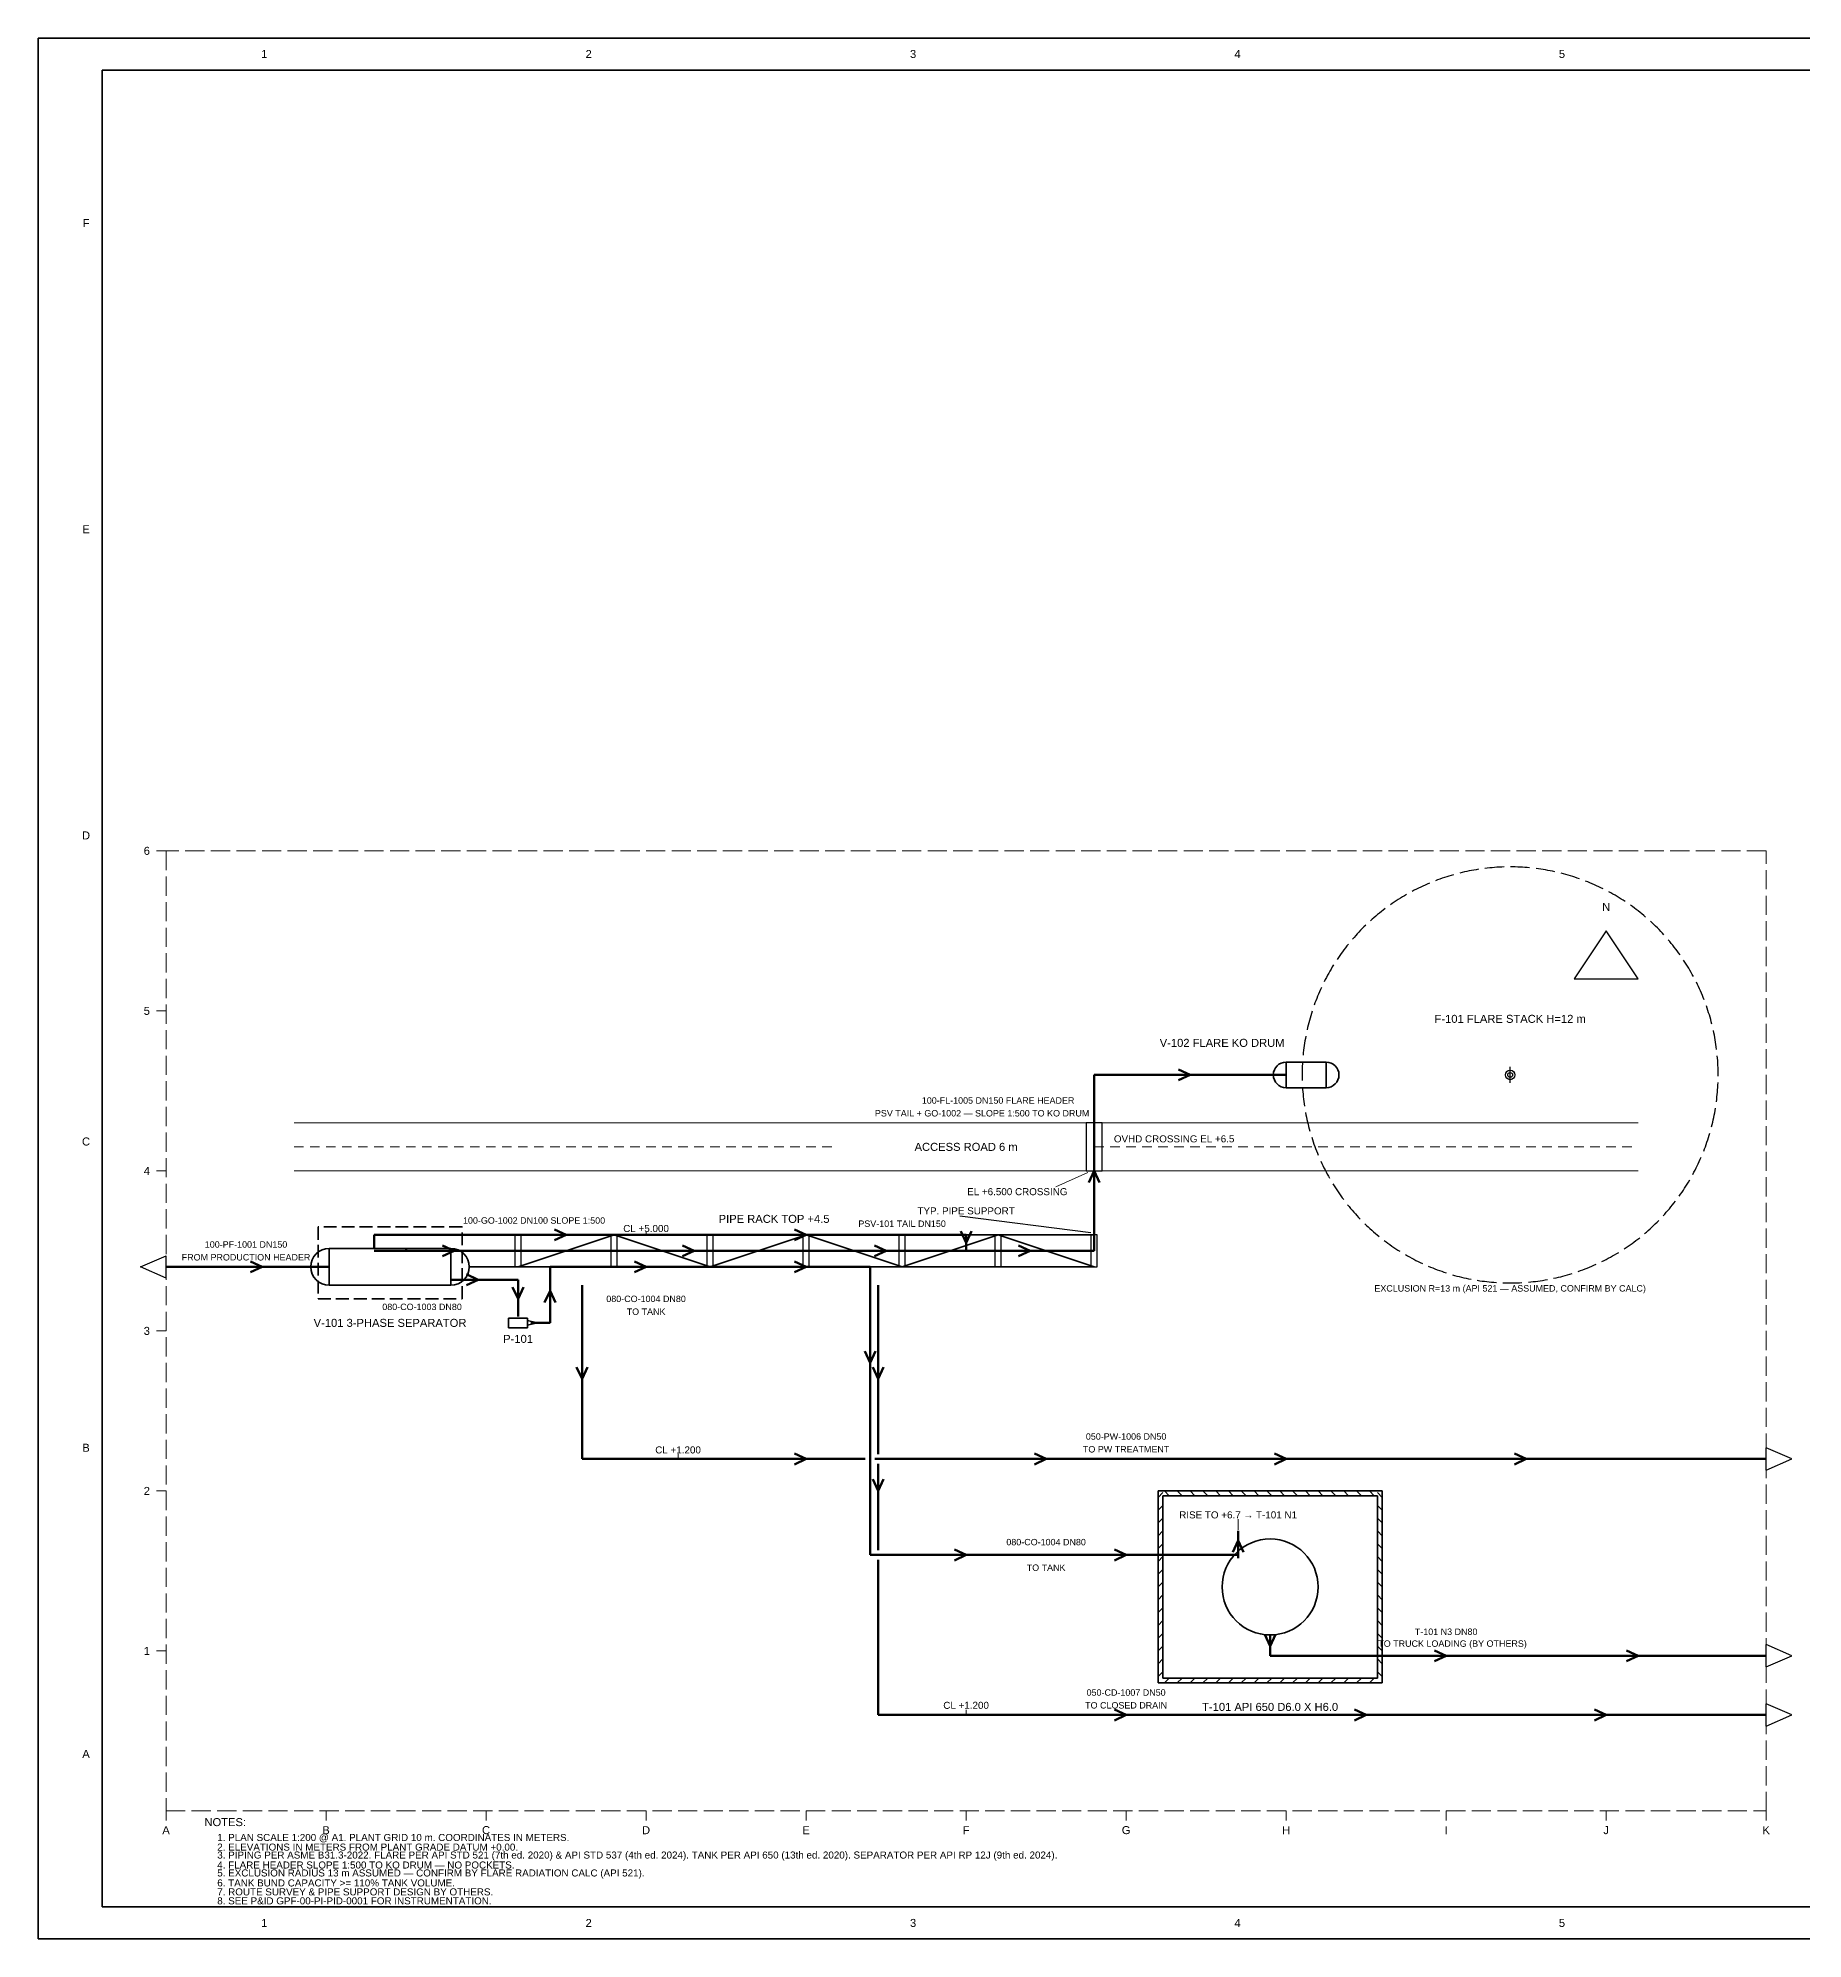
# Model space of a CAD drawing. Header units: millimetres. Extents: x 0 to 841, y 0 to 594.
# Drawn here: x 0 to 552, y 0 to 594 of the extents above; entities that cross this region are included whole.
import ezdxf

# ---------------------------------------------------------------- set-up
doc = ezdxf.new("R2010")
doc.units = ezdxf.units.MM
for name, color, linetype, lineweight in [('REF-DIM', 7, 'Continuous', 9), ('REF-EQUIP', 7, 'Continuous', 35), ('REF-FENCE', 7, 'Continuous', 13), ('REF-FRAME', 7, 'Continuous', 35), ('REF-GRID', 7, 'Continuous', 9), ('REF-HATCH', 7, 'Continuous', 13), ('REF-PROC', 7, 'Continuous', 50), ('REF-ROAD', 7, 'Continuous', 18), ('REF-SYM', 7, 'Continuous', 25), ('REF-TEXT', 7, 'Continuous', 18)]:
    doc.layers.add(name, color=color, linetype=linetype, lineweight=lineweight)
doc.styles.add('ARIAL', font='arial.ttf')

msp = doc.modelspace()

# ---------------------------------------------------------------- linework, layer by layer
at = {"layer": 'REF-DIM'}
for p, q in [((318, 235), (328, 239.5)), ((190, 220.3), (190, 220.85)), ((200, 150.4), (200, 151.6)), ((375, 131.2), (375, 127.8)), ((290, 70.4), (290, 71.6))]:
    msp.add_line(p, q, dxfattribs=at)
at = {"layer": 'REF-EQUIP'}
for p, q in [((390, 274), (390, 266)), ((402.5, 274), (390, 274)), ((402.5, 266), (402.5, 274)), ((390, 266), (402.5, 266)), ((87.5, 222.5), (87.5, 218.5)), ((87.7, 222.5), (87.5, 222.5)), ((93.3, 222.5), (89.3, 222.5)), ((98.9, 222.5), (94.9, 222.5)), ((104.5, 222.5), (100.5, 222.5)), ((110.1, 222.5), (106.1, 222.5)), ((115.7, 222.5), (111.7, 222.5)), ((121.3, 222.5), (117.3, 222.5)), ((126.9, 222.5), (122.9, 222.5)), ((132.5, 222.5), (128.5, 222.5)), ((132.5, 222.4), (132.5, 222.5)), ((132.5, 216.8), (132.5, 220.8)), ((135, 220), (330, 220)), ((150, 210), (180, 220)), ((180, 220), (210, 210)), ((210, 210), (240, 220)), ((240, 220), (270, 210)), ((270, 210), (300, 220)), ((300, 220), (330, 210)), ((87.5, 216.9), (87.5, 212.9)), ((91, 215.75), (91, 204.25)), ((129, 215.75), (91, 215.75)), ((129, 204.25), (129, 215.75)), ((132.5, 211.2), (132.5, 215.2)), ((87.5, 211.3), (87.5, 207.3)), ((132.5, 205.6), (132.5, 209.6)), ((135, 210), (330, 210)), ((87.5, 205.7), (87.5, 201.7)), ((91, 204.25), (129, 204.25)), ((132.5, 200), (132.5, 204)), ((87.5, 200.1), (87.5, 200)), ((87.5, 200), (91.5, 200)), ((93.1, 200), (97.1, 200)), ((98.7, 200), (102.7, 200)), ((104.3, 200), (108.3, 200)), ((109.9, 200), (113.9, 200)), ((115.5, 200), (119.5, 200)), ((121.1, 200), (125.1, 200)), ((126.7, 200), (130.7, 200)), ((132.3, 200), (132.5, 200)), ((147, 194), (147, 191)), ((153, 194), (147, 194)), ((147, 191), (153, 191)), ((153, 191), (153, 194)), ((156, 192.5), (153, 193.25)), ((153, 191.75), (156, 192.5)), ((350, 140), (350, 80)), ((420, 140), (350, 140)), ((351.5, 138.5), (351.5, 81.5)), ((418.5, 138.5), (351.5, 138.5)), ((418.5, 81.5), (418.5, 138.5)), ((420, 80), (420, 140)), ((350, 80), (420, 80)), ((351.5, 81.5), (418.5, 81.5))]:
    msp.add_line(p, q, dxfattribs=at)
msp.add_circle((385, 110), 15, dxfattribs=at)
for centre, radius, start, end in [((390, 270), 4, 90, 270), ((402.5, 270), 4, 270, 450), ((91, 210), 5.75, 90, 270), ((129, 210), 5.75, 270, 450)]:
    msp.add_arc(centre, radius, start, end, dxfattribs=at)
at = {"layer": 'REF-FENCE'}
for p, q in [((40, 340), (40, 334)), ((44, 340), (40, 340)), ((52, 340), (46, 340)), ((60, 340), (54, 340)), ((68, 340), (62, 340)), ((76, 340), (70, 340)), ((84, 340), (78, 340)), ((92, 340), (86, 340)), ((100, 340), (94, 340)), ((108, 340), (102, 340)), ((116, 340), (110, 340)), ((124, 340), (118, 340)), ((132, 340), (126, 340)), ((140, 340), (134, 340)), ((148, 340), (142, 340)), ((156, 340), (150, 340)), ((164, 340), (158, 340)), ((172, 340), (166, 340)), ((180, 340), (174, 340)), ((188, 340), (182, 340)), ((196, 340), (190, 340)), ((204, 340), (198, 340)), ((212, 340), (206, 340)), ((220, 340), (214, 340)), ((228, 340), (222, 340)), ((236, 340), (230, 340)), ((244, 340), (238, 340)), ((252, 340), (246, 340)), ((260, 340), (254, 340)), ((268, 340), (262, 340)), ((276, 340), (270, 340)), ((284, 340), (278, 340)), ((292, 340), (286, 340)), ((300, 340), (294, 340)), ((308, 340), (302, 340)), ((316, 340), (310, 340)), ((324, 340), (318, 340)), ((332, 340), (326, 340)), ((340, 340), (334, 340)), ((348, 340), (342, 340)), ((356, 340), (350, 340)), ((364, 340), (358, 340)), ((372, 340), (366, 340)), ((380, 340), (374, 340)), ((388, 340), (382, 340)), ((396, 340), (390, 340)), ((404, 340), (398, 340)), ((412, 340), (406, 340)), ((420, 340), (414, 340)), ((428, 340), (422, 340)), ((436, 340), (430, 340)), ((444, 340), (438, 340)), ((452, 340), (446, 340)), ((460, 340), (454, 340)), ((468, 340), (462, 340)), ((476, 340), (470, 340)), ((484, 340), (478, 340)), ((492, 340), (486, 340)), ((500, 340), (494, 340)), ((508, 340), (502, 340)), ((516, 340), (510, 340)), ((524, 340), (518, 340)), ((532, 340), (526, 340)), ((540, 340), (534, 340)), ((540, 336), (540, 340)), ((540, 328), (540, 334)), ((40, 332), (40, 326)), ((40, 324), (40, 318)), ((540, 320), (540, 326)), ((40, 316), (40, 310)), ((540, 312), (540, 318)), ((540, 304), (540, 310)), ((40, 308), (40, 302)), ((40, 300), (40, 294)), ((540, 296), (540, 302)), ((40, 292), (40, 286)), ((540, 288), (540, 294)), ((540, 280), (540, 286)), ((40, 284), (40, 278)), ((40, 276), (40, 270)), ((540, 272), (540, 278)), ((40, 268), (40, 262)), ((540, 264), (540, 270)), ((540, 256), (540, 262)), ((40, 260), (40, 254)), ((40, 252), (40, 246)), ((540, 248), (540, 254)), ((40, 244), (40, 238)), ((540, 240), (540, 246)), ((540, 232), (540, 238)), ((40, 236), (40, 230)), ((40, 228), (40, 222)), ((540, 224), (540, 230)), ((40, 220), (40, 214)), ((540, 216), (540, 222)), ((540, 208), (540, 214)), ((40, 212), (40, 206)), ((40, 204), (40, 198)), ((540, 200), (540, 206)), ((540, 192), (540, 198)), ((40, 196), (40, 190)), ((40, 188), (40, 182)), ((540, 184), (540, 190)), ((40, 180), (40, 174)), ((540, 176), (540, 182)), ((540, 168), (540, 174)), ((40, 172), (40, 166)), ((40, 164), (40, 158)), ((540, 160), (540, 166)), ((40, 156), (40, 150)), ((540, 152), (540, 158)), ((540, 144), (540, 150)), ((40, 148), (40, 142)), ((40, 140), (40, 134)), ((540, 136), (540, 142)), ((40, 132), (40, 126)), ((540, 128), (540, 134)), ((540, 120), (540, 126)), ((40, 124), (40, 118)), ((40, 116), (40, 110)), ((540, 112), (540, 118)), ((40, 108), (40, 102)), ((540, 104), (540, 110)), ((540, 96), (540, 102)), ((40, 100), (40, 94)), ((40, 92), (40, 86)), ((540, 88), (540, 94)), ((40, 84), (40, 78)), ((540, 80), (540, 86)), ((540, 72), (540, 78)), ((40, 76), (40, 70)), ((40, 68), (40, 62)), ((540, 64), (540, 70)), ((40, 60), (40, 54)), ((540, 56), (540, 62)), ((540, 48), (540, 54)), ((40, 52), (40, 46)), ((40, 44), (40, 40)), ((540, 40), (540, 46)), ((40, 40), (46, 40)), ((48, 40), (54, 40)), ((56, 40), (62, 40)), ((64, 40), (70, 40)), ((72, 40), (78, 40)), ((80, 40), (86, 40)), ((88, 40), (94, 40)), ((96, 40), (102, 40)), ((104, 40), (110, 40)), ((112, 40), (118, 40)), ((120, 40), (126, 40)), ((128, 40), (134, 40)), ((136, 40), (142, 40)), ((144, 40), (150, 40)), ((152, 40), (158, 40)), ((160, 40), (166, 40)), ((168, 40), (174, 40)), ((176, 40), (182, 40)), ((184, 40), (190, 40)), ((192, 40), (198, 40)), ((200, 40), (206, 40)), ((208, 40), (214, 40)), ((216, 40), (222, 40)), ((224, 40), (230, 40)), ((232, 40), (238, 40)), ((240, 40), (246, 40)), ((248, 40), (254, 40)), ((256, 40), (262, 40)), ((264, 40), (270, 40)), ((272, 40), (278, 40)), ((280, 40), (286, 40)), ((288, 40), (294, 40)), ((296, 40), (302, 40)), ((304, 40), (310, 40)), ((312, 40), (318, 40)), ((320, 40), (326, 40)), ((328, 40), (334, 40)), ((336, 40), (342, 40)), ((344, 40), (350, 40)), ((352, 40), (358, 40)), ((360, 40), (366, 40)), ((368, 40), (374, 40)), ((376, 40), (382, 40)), ((384, 40), (390, 40)), ((392, 40), (398, 40)), ((400, 40), (406, 40)), ((408, 40), (414, 40)), ((416, 40), (422, 40)), ((424, 40), (430, 40)), ((432, 40), (438, 40)), ((440, 40), (446, 40)), ((448, 40), (454, 40)), ((456, 40), (462, 40)), ((464, 40), (470, 40)), ((472, 40), (478, 40)), ((480, 40), (486, 40)), ((488, 40), (494, 40)), ((496, 40), (502, 40)), ((504, 40), (510, 40)), ((512, 40), (518, 40)), ((520, 40), (526, 40)), ((528, 40), (534, 40)), ((536, 40), (540, 40))]:
    msp.add_line(p, q, dxfattribs=at)
at = {"layer": 'REF-FRAME'}
for p, q in [((0, 594), (0, 0)), ((841, 594), (0, 594)), ((20, 584), (20, 10)), ((831, 584), (20, 584)), ((20, 10), (831, 10)), ((0, 0), (841, 0))]:
    msp.add_line(p, q, dxfattribs=at)
at = {"layer": 'REF-GRID'}
for p, q in [((37, 340), (40, 340)), ((37, 290), (40, 290)), ((37, 240), (40, 240)), ((37, 190), (40, 190)), ((37, 140), (40, 140)), ((37, 90), (40, 90)), ((40, 40), (40, 37)), ((90, 40), (90, 37)), ((140, 40), (140, 37)), ((190, 40), (190, 37)), ((240, 40), (240, 37)), ((290, 40), (290, 37)), ((340, 40), (340, 37)), ((390, 40), (390, 37)), ((440, 40), (440, 37)), ((490, 40), (490, 37)), ((540, 40), (540, 37))]:
    msp.add_line(p, q, dxfattribs=at)
at = {"layer": 'REF-HATCH'}
for p, q in [((350, 138), (351.5, 139.5)), ((352, 140), (353.5, 138.5)), ((356, 140), (357.5, 138.5)), ((360, 140), (361.5, 138.5)), ((364, 140), (365.5, 138.5)), ((368, 140), (369.5, 138.5)), ((372, 140), (373.5, 138.5)), ((376, 140), (377.5, 138.5)), ((380, 140), (381.5, 138.5)), ((384, 140), (385.5, 138.5)), ((388, 140), (389.5, 138.5)), ((392, 140), (393.5, 138.5)), ((396, 140), (397.5, 138.5)), ((400, 140), (401.5, 138.5)), ((404, 140), (405.5, 138.5)), ((408, 140), (409.5, 138.5)), ((412, 140), (413.5, 138.5)), ((416, 140), (417.5, 138.5)), ((420, 138), (418.5, 139.5)), ((350, 134), (351.5, 135.5)), ((350, 130), (351.5, 131.5)), ((420, 134), (418.5, 135.5)), ((420, 130), (418.5, 131.5)), ((350, 126), (351.5, 127.5)), ((420, 126), (418.5, 127.5)), ((350, 122), (351.5, 123.5)), ((350, 118), (351.5, 119.5)), ((420, 122), (418.5, 123.5)), ((420, 118), (418.5, 119.5)), ((350, 114), (351.5, 115.5)), ((420, 114), (418.5, 115.5)), ((350, 110), (351.5, 111.5)), ((350, 106), (351.5, 107.5)), ((420, 110), (418.5, 111.5)), ((420, 106), (418.5, 107.5)), ((350, 102), (351.5, 103.5)), ((420, 102), (418.5, 103.5)), ((350, 98), (351.5, 99.5)), ((350, 94), (351.5, 95.5)), ((420, 98), (418.5, 99.5)), ((420, 94), (418.5, 95.5)), ((350, 90), (351.5, 91.5)), ((420, 90), (418.5, 91.5)), ((350, 86), (351.5, 87.5)), ((350, 82), (351.5, 83.5)), ((420, 86), (418.5, 87.5)), ((420, 82), (418.5, 83.5)), ((352, 80), (353.5, 81.5)), ((356, 80), (357.5, 81.5)), ((360, 80), (361.5, 81.5)), ((364, 80), (365.5, 81.5)), ((368, 80), (369.5, 81.5)), ((372, 80), (373.5, 81.5)), ((376, 80), (377.5, 81.5)), ((380, 80), (381.5, 81.5)), ((384, 80), (385.5, 81.5)), ((388, 80), (389.5, 81.5)), ((392, 80), (393.5, 81.5)), ((396, 80), (397.5, 81.5)), ((400, 80), (401.5, 81.5)), ((404, 80), (405.5, 81.5)), ((408, 80), (409.5, 81.5)), ((412, 80), (413.5, 81.5)), ((416, 80), (417.5, 81.5))]:
    msp.add_line(p, q, dxfattribs=at)
at = {"layer": 'REF-PROC'}
for p, q in [((330, 215), (330, 270)), ((330, 270), (390, 270)), ((360, 270), (356.37, 271.69)), ((360, 270), (356.37, 268.31)), ((330, 240), (328.31, 236.37)), ((330, 240), (331.69, 236.37)), ((105, 215.75), (105, 220)), ((105, 220), (290, 220)), ((165, 220), (161.37, 221.69)), ((165, 220), (161.37, 218.31)), ((240, 220), (236.37, 221.69)), ((240, 220), (236.37, 218.31)), ((290, 217.5), (288.31, 221.13)), ((290, 217.5), (291.69, 221.13)), ((290, 220), (290, 215)), ((105, 215), (115, 215)), ((115, 215.75), (115, 215)), ((115, 215), (290, 215)), ((130, 215), (126.37, 216.69)), ((130, 215), (126.37, 213.31)), ((205, 215), (201.37, 216.69)), ((205, 215), (201.37, 213.31)), ((265, 215), (261.37, 216.69)), ((265, 215), (261.37, 213.31)), ((290, 215), (330, 215)), ((310, 215), (306.37, 216.69)), ((310, 215), (306.37, 213.31)), ((40, 210), (91, 210)), ((70, 210), (66.37, 211.69)), ((70, 210), (66.37, 208.31)), ((160, 192.5), (160, 210)), ((160, 210), (260, 210)), ((190, 210), (186.37, 211.69)), ((190, 210), (186.37, 208.31)), ((240, 210), (236.37, 211.69)), ((240, 210), (236.37, 208.31)), ((260, 210), (260, 120)), ((129, 206), (150, 206)), ((137.5, 206), (133.87, 207.69)), ((137.5, 206), (133.87, 204.31)), ((150, 200), (148.31, 203.63)), ((150, 206), (150, 194.5)), ((150, 200), (151.69, 203.63)), ((160, 202.5), (158.31, 198.87)), ((160, 202.5), (161.69, 198.87)), ((170, 204.25), (170, 150)), ((262.5, 204.25), (262.5, 151.5)), ((154, 192.5), (160, 192.5)), ((170, 175), (168.31, 178.63)), ((170, 175), (171.69, 178.63)), ((260, 180), (258.31, 183.63)), ((260, 180), (261.69, 183.63)), ((262.5, 175), (260.81, 178.63)), ((262.5, 175), (264.19, 178.63)), ((170, 150), (258.5, 150)), ((240, 150), (236.37, 151.69)), ((240, 150), (236.37, 148.31)), ((261.5, 150), (540, 150)), ((262.5, 148.5), (262.5, 121.5)), ((315, 150), (311.37, 151.69)), ((315, 150), (311.37, 148.31)), ((390, 150), (386.37, 151.69)), ((390, 150), (386.37, 148.31)), ((465, 150), (461.37, 151.69)), ((465, 150), (461.37, 148.31)), ((262.5, 140), (260.81, 143.63)), ((262.5, 140), (264.19, 143.63)), ((375, 120), (375, 127.5)), ((375, 127.5), (375, 119)), ((260, 120), (375, 120)), ((290, 120), (286.37, 121.69)), ((290, 120), (286.37, 118.31)), ((340, 120), (336.37, 121.69)), ((340, 120), (336.37, 118.31)), ((375, 124.5), (373.31, 120.87)), ((375, 124.5), (376.69, 120.87)), ((262.5, 118.5), (262.5, 70)), ((385, 91.5), (383.31, 95.13)), ((385, 91.5), (386.69, 95.13)), ((385, 95), (385, 88.5)), ((440, 88.5), (436.37, 90.19)), ((500, 88.5), (496.37, 90.19)), ((385, 88.5), (540, 88.5)), ((440, 88.5), (436.37, 86.81)), ((500, 88.5), (496.37, 86.81)), ((340, 70), (336.37, 71.69)), ((415, 70), (411.37, 71.69)), ((490, 70), (486.37, 71.69)), ((262.5, 70), (540, 70)), ((340, 70), (336.37, 68.31)), ((415, 70), (411.37, 68.31)), ((490, 70), (486.37, 68.31))]:
    msp.add_line(p, q, dxfattribs=at)
at = {"layer": 'REF-ROAD'}
for p, q in [((80, 255), (500, 255)), ((80, 247.5), (83, 247.5)), ((85, 247.5), (88, 247.5)), ((90, 247.5), (93, 247.5)), ((95, 247.5), (98, 247.5)), ((100, 247.5), (103, 247.5)), ((105, 247.5), (108, 247.5)), ((110, 247.5), (113, 247.5)), ((115, 247.5), (118, 247.5)), ((120, 247.5), (123, 247.5)), ((125, 247.5), (128, 247.5)), ((130, 247.5), (133, 247.5)), ((135, 247.5), (138, 247.5)), ((140, 247.5), (143, 247.5)), ((145, 247.5), (148, 247.5)), ((150, 247.5), (153, 247.5)), ((155, 247.5), (158, 247.5)), ((160, 247.5), (163, 247.5)), ((165, 247.5), (168, 247.5)), ((170, 247.5), (173, 247.5)), ((175, 247.5), (178, 247.5)), ((180, 247.5), (183, 247.5)), ((185, 247.5), (188, 247.5)), ((190, 247.5), (193, 247.5)), ((195, 247.5), (198, 247.5)), ((200, 247.5), (203, 247.5)), ((205, 247.5), (208, 247.5)), ((210, 247.5), (213, 247.5)), ((215, 247.5), (218, 247.5)), ((220, 247.5), (223, 247.5)), ((225, 247.5), (228, 247.5)), ((230, 247.5), (233, 247.5)), ((235, 247.5), (238, 247.5)), ((240, 247.5), (243, 247.5)), ((245, 247.5), (248, 247.5)), ((330, 247.5), (333, 247.5)), ((335, 247.5), (338, 247.5)), ((340, 247.5), (343, 247.5)), ((345, 247.5), (348, 247.5)), ((350, 247.5), (353, 247.5)), ((355, 247.5), (358, 247.5)), ((360, 247.5), (363, 247.5)), ((365, 247.5), (368, 247.5)), ((370, 247.5), (373, 247.5)), ((375, 247.5), (378, 247.5)), ((380, 247.5), (383, 247.5)), ((385, 247.5), (388, 247.5)), ((390, 247.5), (393, 247.5)), ((395, 247.5), (398, 247.5)), ((400, 247.5), (403, 247.5)), ((405, 247.5), (408, 247.5)), ((410, 247.5), (413, 247.5)), ((415, 247.5), (418, 247.5)), ((420, 247.5), (423, 247.5)), ((425, 247.5), (428, 247.5)), ((430, 247.5), (433, 247.5)), ((435, 247.5), (438, 247.5)), ((440, 247.5), (443, 247.5)), ((445, 247.5), (448, 247.5)), ((450, 247.5), (453, 247.5)), ((455, 247.5), (458, 247.5)), ((460, 247.5), (463, 247.5)), ((465, 247.5), (468, 247.5)), ((470, 247.5), (473, 247.5)), ((475, 247.5), (478, 247.5)), ((480, 247.5), (483, 247.5)), ((485, 247.5), (488, 247.5)), ((490, 247.5), (493, 247.5)), ((495, 247.5), (498, 247.5)), ((80, 240), (500, 240))]:
    msp.add_line(p, q, dxfattribs=at)
at = {"layer": 'REF-SYM'}
for p, q in [((490, 315), (480, 300)), ((500, 300), (490, 315)), ((480, 300), (500, 300)), ((460, 267.5), (460, 272.5)), ((327.5, 255), (327.5, 240)), ((332.5, 255), (327.5, 255)), ((332.5, 240), (332.5, 255)), ((327.5, 240), (332.5, 240)), ((288, 226), (329, 220.8)), ((149, 220), (149, 210)), ((151, 220), (149, 220)), ((151, 210), (151, 220)), ((179, 220), (179, 210)), ((181, 220), (179, 220)), ((181, 210), (181, 220)), ((209, 220), (209, 210)), ((211, 220), (209, 220)), ((211, 210), (211, 220)), ((239, 220), (239, 210)), ((241, 220), (239, 220)), ((241, 210), (241, 220)), ((269, 220), (269, 210)), ((271, 220), (269, 220)), ((271, 210), (271, 220)), ((299, 220), (299, 210)), ((301, 220), (299, 220)), ((301, 210), (301, 220)), ((329, 220), (329, 210)), ((331, 220), (329, 220)), ((331, 210), (331, 220)), ((32, 210), (40, 213.5)), ((40, 206.5), (32, 210)), ((40, 206.5), (40, 213.5)), ((149, 210), (151, 210)), ((179, 210), (181, 210)), ((209, 210), (211, 210)), ((239, 210), (241, 210)), ((269, 210), (271, 210)), ((299, 210), (301, 210)), ((329, 210), (331, 210)), ((540, 146.5), (540, 153.5)), ((548, 150), (540, 153.5)), ((540, 146.5), (548, 150)), ((540, 85), (540, 92)), ((548, 88.5), (540, 92)), ((540, 85), (548, 88.5)), ((540, 66.5), (540, 73.5)), ((548, 70), (540, 73.5)), ((540, 66.5), (548, 70))]:
    msp.add_line(p, q, dxfattribs=at)
for radius in [1.5, 0.75]:
    msp.add_circle((460, 270), radius, dxfattribs=at)
for start, end in [(98.72504, 104.01388), (91.67325, 96.96209), (84.62146, 89.9103), (77.56967, 82.85851), (70.51788, 75.80672), (112.82861, 118.11745), (105.77682, 111.06566), (63.46609, 68.75494), (56.41431, 61.70315), (126.93219, 132.22103), (119.8804, 125.16924), (49.36252, 54.65136), (133.98398, 139.27282), (42.31073, 47.59957), (141.03576, 146.32461), (35.25894, 40.54778), (148.08755, 153.37639), (28.20715, 33.49599), (155.13934, 160.42818), (21.15536, 26.44421), (14.10358, 19.39242), (162.19113, 167.47997), (169.24292, 174.53176), (7.05179, 12.34063), (176.29471, 181.58355), (0, 5.28884), (352.58941, 357.87825), (359.6412, 359.999), (183.34649, 188.63534), (190.39828, 195.68712), (345.53762, 350.82647), (197.45007, 202.73891), (338.48584, 343.77468), (331.43405, 336.72289), (204.50186, 209.7907), (211.55365, 216.84249), (324.38226, 329.6711), (218.60544, 223.89428), (317.33047, 322.61931), (225.65722, 230.94607), (310.27868, 315.56752), (232.70901, 237.99785), (239.7608, 245.04964), (296.17511, 301.46395), (303.22689, 308.51574), (246.81259, 252.10143), (282.07153, 287.36037), (289.12332, 294.41216), (253.86438, 259.15322), (260.91617, 266.20501), (267.96795, 273.25679), (275.01974, 280.30858)]:
    msp.add_arc((460, 270), 65, start, end, dxfattribs=at)

# ---------------------------------------------------------------- texts
at = {"layer": 'REF-TEXT', "style": 'ARIAL'}
for s, insert, char_height, attachment_point in [('1', (70.69, 589), 2.5, 5), ('2', (172.06, 589), 2.5, 5), ('3', (273.44, 589), 2.5, 5), ('4', (374.81, 589), 2.5, 5), ('5', (476.19, 589), 2.5, 5), ('F', (15, 536.17), 2.5, 5), ('E', (15, 440.5), 2.5, 5), ('D', (15, 344.83), 2.5, 5), ('6', (34, 340), 2.5, 5), ('N', (490, 322.5), 2.5, 5), ('5', (34, 290), 2.5, 5), ('F-101 FLARE STACK H=12 m', (460, 287.5), 2.5, 5), ('V-102 FLARE KO DRUM', (370, 280), 2.5, 5), ('100-FL-1005 DN150 FLARE HEADER', (300, 262), 2, 5), ('PSV TAIL + GO-1002 — SLOPE 1:500 TO KO DRUM', (295, 258), 2, 5), ('C', (15, 249.17), 2.5, 5), ('OVHD CROSSING EL +6.5', (355, 250), 2.2, 5), ('ACCESS ROAD 6 m', (290, 247.5), 2.5, 5), ('4', (34, 240), 2.5, 5), ('EL +6.500 CROSSING', (306, 233.5), 2.2, 5), ('PIPE RACK TOP +4.5', (230, 225), 2.5, 5), ('TYP. PIPE SUPPORT', (290, 227.5), 2.2, 5), ('100-GO-1002 DN100 SLOPE 1:500', (155, 224.5), 2, 5), ('CL +5.000', (190, 222), 2.2, 5), ('PSV-101 TAIL DN150', (270, 223.5), 2, 5), ('FROM PRODUCTION HEADER', (65, 213), 2, 5), ('100-PF-1001 DN150', (65, 217), 2, 5), ('EXCLUSION R=13 m (API 521 — ASSUMED, CONFIRM BY CALC)', (460, 203), 2, 5), ('080-CO-1003 DN80', (120, 197.5), 2, 5), ('080-CO-1004 DN80', (190, 200), 2, 5), ('TO TANK', (190, 196), 2, 5), ('3', (34, 190), 2.5, 5), ('V-101 3-PHASE SEPARATOR', (110, 192.5), 2.5, 5), ('P-101', (150, 187.5), 2.5, 5), ('B', (15, 153.5), 2.5, 5), ('050-PW-1006 DN50', (340, 157), 2, 5), ('CL +1.200', (200, 152.8), 2.2, 5), ('TO PW TREATMENT', (340, 153), 2, 5), ('2', (34, 140), 2.5, 5), ('RISE TO +6.7 → T-101 N1', (375, 132.5), 2.2, 5), ('080-CO-1004 DN80', (315, 124), 2, 5), ('TO TANK', (315, 116), 2, 5), ('T-101 N3 DN80', (440, 96), 2, 5), ('1', (34, 90), 2.5, 5), ('TO TRUCK LOADING (BY OTHERS)', (442, 92), 2, 5), ('050-CD-1007 DN50', (340, 77), 2, 5), ('CL +1.200', (290, 73), 2.2, 5), ('TO CLOSED DRAIN', (340, 73), 2, 5), ('T-101 API 650 D6.0 X H6.0', (385, 72.5), 2.5, 5), ('A', (15, 57.83), 2.5, 5), ('NOTES:', (52, 36.5), 2.5, 4), ('A', (40, 34), 2.5, 5), ('2. ELEVATIONS IN METERS FROM PLANT GRADE DATUM +0.00.', (56, 28.7), 2.2, 4), ('1. PLAN SCALE 1:200 @ A1. PLANT GRID 10 m. COORDINATES IN METERS.', (56, 31.5), 2.2, 4), ('B', (90, 34), 2.5, 5), ('C', (140, 34), 2.5, 5), ('D', (190, 34), 2.5, 5), ('E', (240, 34), 2.5, 5), ('F', (290, 34), 2.5, 5), ('G', (340, 34), 2.5, 5), ('H', (390, 34), 2.5, 5), ('I', (440, 34), 2.5, 5), ('J', (490, 34), 2.5, 5), ('K', (540, 34), 2.5, 5), ('4. FLARE HEADER SLOPE 1:500 TO KO DRUM — NO POCKETS.', (56, 23.1), 2.2, 4), ('3. PIPING PER ASME B31.3-2022. FLARE PER API STD 521 (7th ed. 2020) & API STD 537 (4th ed. 2024). TANK PER API 650 (13th ed. 2020). SEPARATOR PER API RP 12J (9th ed. 2024).', (56, 25.9), 2.2, 4), ('5. EXCLUSION RADIUS 13 m ASSUMED — CONFIRM BY FLARE RADIATION CALC (API 521).', (56, 20.3), 2.2, 4), ('6. TANK BUND CAPACITY >= 110% TANK VOLUME.', (56, 17.5), 2.2, 4), ('8. SEE P&ID GPF-00-PI-PID-0001 FOR INSTRUMENTATION.', (56, 11.9), 2.2, 4), ('7. ROUTE SURVEY & PIPE SUPPORT DESIGN BY OTHERS.', (56, 14.7), 2.2, 4), ('1', (70.69, 5), 2.5, 5), ('2', (172.06, 5), 2.5, 5), ('3', (273.44, 5), 2.5, 5), ('4', (374.81, 5), 2.5, 5), ('5', (476.19, 5), 2.5, 5)]:
    msp.add_mtext(s, dxfattribs=dict(at, insert=insert, char_height=char_height, attachment_point=attachment_point))

doc.saveas('drawing.dxf')
